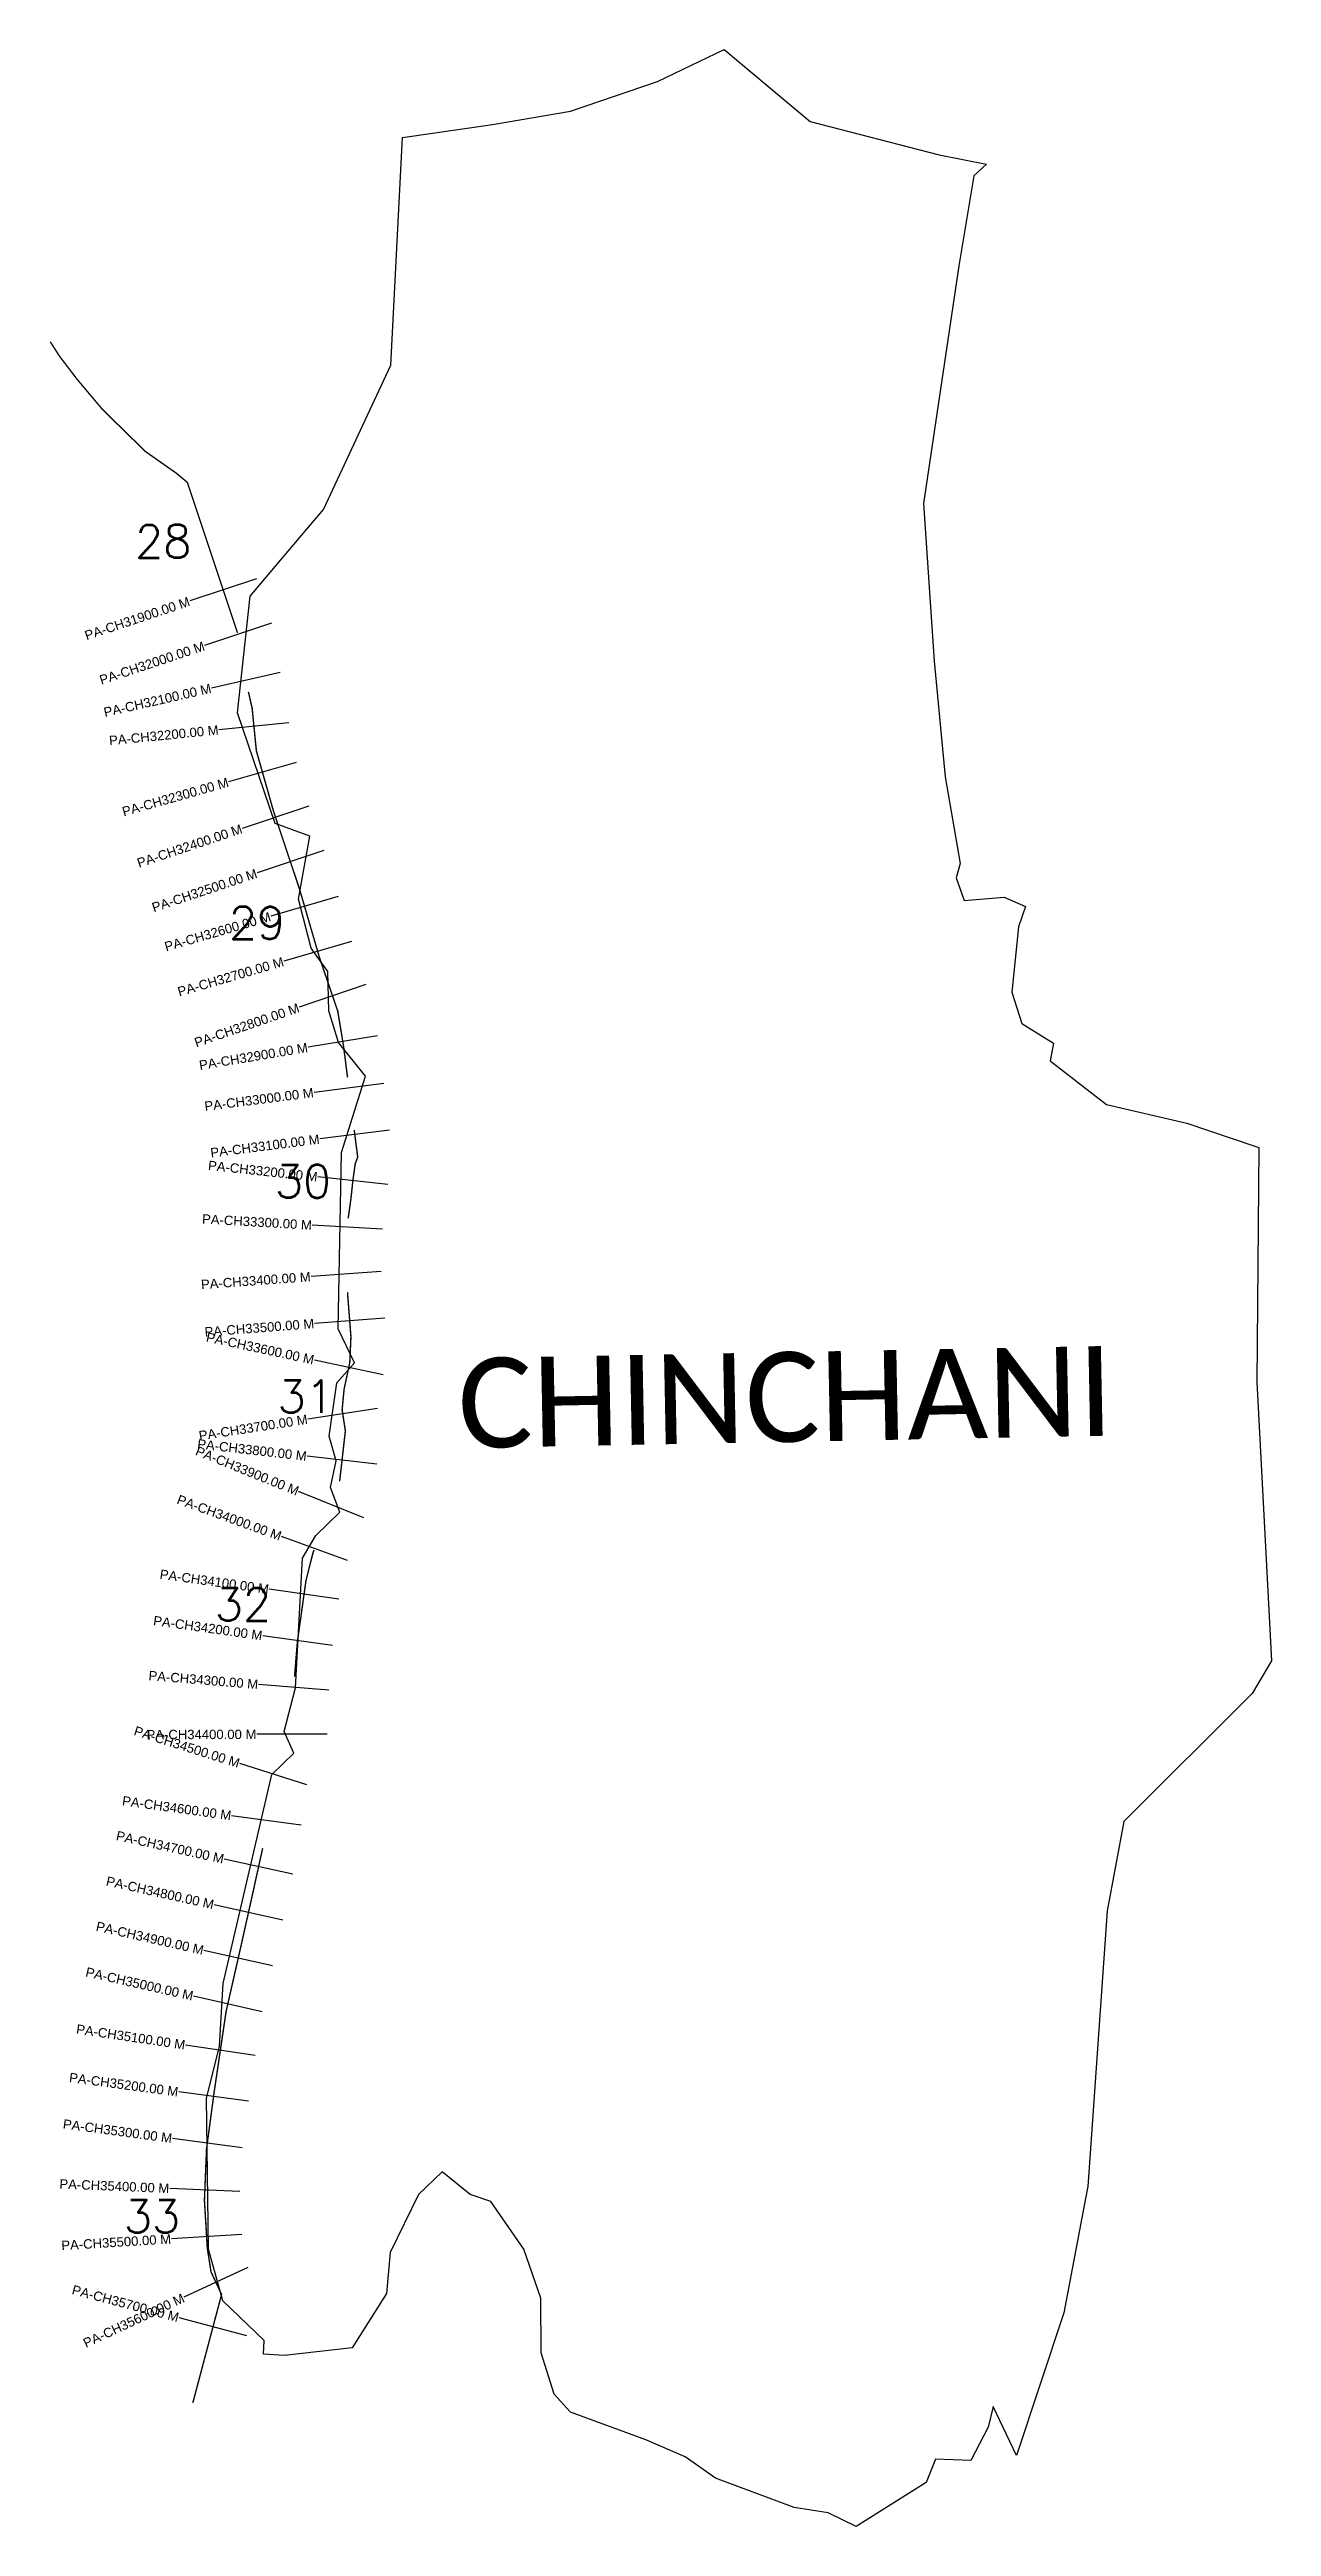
# Model space of a CAD drawing. Header units: metres. Extents: x 256720 to 259327, y 2197877 to 2203159.
import ezdxf
from ezdxf.enums import TextEntityAlignment as Align

# ---------------------------------------------------------------- set-up
doc = ezdxf.new("R2010")
doc.units = ezdxf.units.M
for name, color, linetype in [('CS', 134, 'Continuous'), ('CSMark', 6, 'Continuous'), ('NATURALLY PROTECTED', 3, 'Continuous'), ('village', 3, 'Continuous'), ('VILLAGE NAME', 250, 'Continuous')]:
    doc.layers.add(name, color=color, linetype=linetype)
doc.styles.add('DynamicDimensions', font='arial.ttf')
doc.styles.get("Standard").update_dxf_attribs({"font": 'simplex.shx'})

msp = doc.modelspace()

# ---------------------------------------------------------------- linework, layer by layer
at = {"color": 6, "flags": 128}
msp.add_lwpolyline([(257473.3, 2202971.6), (257665.7, 2202999.2)], dxfattribs=at)
at = {"layer": 'CS'}
for p, q in [((257162, 2202030.5), (257019.7, 2201983.1)), ((257193.6, 2201935.6), (257051.3, 2201888.2)), ((257212.1, 2201830.8), (257065.9, 2201797.5)), ((257231.1, 2201723.3), (257081.8, 2201708.5)), ((257246.7, 2201638.4), (257102.4, 2201597.5)), ((257273.6, 2201545.7), (257131.4, 2201498.2)), ((257305.3, 2201450.9), (257163.1, 2201403.3)), ((257336.5, 2201352.8), (257192.5, 2201310.9)), ((257364.4, 2201256.7), (257220.4, 2201214.9)), ((257395.1, 2201165.3), (257253.2, 2201116.7)), ((257420, 2201056), (257272, 2201031.4)), ((257433.4, 2200954), (257284.6, 2200935.1)), ((257446, 2200854.8), (257297.2, 2200835.9)), ((257442.1, 2200739.1), (257293, 2200755)), ((257430.7, 2200643.5), (257281, 2200652.1)), ((257428, 2200553.4), (257278.4, 2200542.5)), ((257435.5, 2200454), (257286, 2200442.4)), ((257432, 2200332.9), (257285.4, 2200364.4)), ((257420, 2200261.4), (257271.7, 2200238.6)), ((257418.9, 2200142.3), (257269.9, 2200159.3)), ((257390.9, 2200027.6), (257251.8, 2200083.8)), ((257356.1, 2199936.8), (257215.1, 2199987.9)), ((257337.7, 2199854.6), (257189.1, 2199875.5)), ((257323.8, 2199755.6), (257175.2, 2199776.4)), ((257315.9, 2199660.2), (257166.4, 2199672.5)), ((257312.7, 2199566.8), (257162.7, 2199566.3)), ((257269.2, 2199458.6), (257126.2, 2199503.8)), ((257257.5, 2199372.2), (257108.9, 2199392.7)), ((257239.6, 2199267.9), (257093.1, 2199300.1)), ((257218, 2199170), (257071.6, 2199202.7)), ((257196, 2199072.2), (257049.7, 2199105.4)), ((257173.8, 2198974.6), (257027.6, 2199007.9)), ((257158.9, 2198881.6), (257010.6, 2198903.6)), ((257144.6, 2198783.7), (256995.9, 2198803.6)), ((257131.3, 2198684.6), (256982.6, 2198704.5)), ((257126.6, 2198591.6), (256976.8, 2198597.8)), ((257130.3, 2198499.4), (256980.6, 2198490.3)), ((257143.1, 2198429.5), (257007.2, 2198366.1)), ((257141.6, 2198283.7), (256996.6, 2198322.1))]:
    msp.add_line(p, q, dxfattribs=at)
at = {"layer": 'NATURALLY PROTECTED', "const_width": 3, "flags": 128}
for points in [[(256721.8, 2202536.1), (256741.6, 2202505.1), (256778.8, 2202456.4), (256832.8, 2202392.1), (256880, 2202345.8), (256925, 2202301.9), (256989.9, 2202256.3), (257014.4, 2202236), (257121.4, 2201915.2)], [(257144.6, 2201789.4), (257152.6, 2201754.4), (257161.6, 2201663.7), (257198.1, 2201535.2), (257254, 2201367.8), (257296.4, 2201222.1), (257335.2, 2201108.7), (257347.7, 2201033.5), (257356.1, 2200967.4)], [(257370.4, 2200855), (257377.8, 2200797.1), (257372.6, 2200783.1), (257367.7, 2200748.8), (257363.5, 2200709.1), (257357.5, 2200666.7)], [(257356.1, 2200509.1), (257356.7, 2200500.2), (257363.4, 2200414), (257360.9, 2200358.9), (257348.8, 2200302.4), (257344.6, 2200258.3), (257351.5, 2200213.3), (257339.3, 2200105.8)], [(257284.6, 2199959.5), (257282.4, 2199953.4), (257267.4, 2199893.9), (257249.1, 2199763.2), (257243, 2199689.1)], [(257175.1, 2199323.5), (257151.5, 2199216.6), (257129.2, 2199116.7), (257097, 2198975), (257071.5, 2198803), (257055.3, 2198682.3), (257050.8, 2198572.5), (257056.9, 2198470.9), (257064.9, 2198419.8), (257087.4, 2198371.7), (257026, 2198140.4)]]:
    msp.add_lwpolyline(points, dxfattribs=at)
at = {"layer": 'village', "color": 6}
for points in [[(257665.7, 2202999.2, 0), (257831.9, 2203027.6, 0), (258017.8, 2203090.7, 0), (258159.4, 2203159.1, 0), (258343.3, 2203005.4, 0), (258618.4, 2202934.4, 0), (258719.1, 2202914.8, 0), (258692.2, 2202889.6, 0), (258660.5, 2202697.7, 0), (258584.7, 2202190.8, 0), (258608.1, 2201855.1, 0), (258631.2, 2201608, 0), (258663, 2201423, 0), (258654.4, 2201392.7, 0), (258671.8, 2201344.1, 0), (258756.9, 2201351.4, 0), (258802.5, 2201331.3, 0), (258787.4, 2201288, 0), (258773.4, 2201148.8, 0), (258794.8, 2201082.3, 0), (258862.7, 2201040.5, 0), (258855.3, 2201002.5, 0), (258975.2, 2200909.3, 0), (259147.2, 2200869.4, 0), (259292, 2200820.7, 0), (259300.6, 2200817.8, 0), (259296, 2200317.1, 0), (259327.5, 2199722.6, 0)], [(259327.5, 2199722.6, 0), (259286.5, 2199653.2, 0), (259012.3, 2199380.4, 0), (258977, 2199189.8, 0), (258935.4, 2198601.6, 0), (258930.6, 2198576.1, 0), (258884.7, 2198332.3, 0), (258783.6, 2198028.3, 0), (258733.6, 2198132.5, 0), (258723.2, 2198088.8, 0), (258686.3, 2198017.6, 0), (258610.9, 2198020.3, 0), (258590.4, 2197970.4, 0), (258441.3, 2197877, 0), (258381.7, 2197906.1, 0), (258309.2, 2197917.7, 0), (258141.3, 2197979.8, 0), (258076.5, 2198025.2, 0), (257992.7, 2198062, 0), (257831.7, 2198120.4, 0), (257796.9, 2198159.2, 0), (257769.5, 2198247.1, 0), (257768.7, 2198363.9, 0), (257732.5, 2198468, 0), (257662, 2198569.8, 0), (257617.5, 2198585.2, 0), (257557.8, 2198633.1, 0), (257507.5, 2198584.9, 0), (257447, 2198461.1, 0), (257439.3, 2198374.1, 0), (257365.7, 2198257.8, 0), (257221.8, 2198241.7, 0), (257176.7, 2198244.4, 0), (257178.2, 2198273.2, 0), (257090.4, 2198358, 0), (257059.2, 2198468.6, 0), (257054.9, 2198790.2, 0), (257082.8, 2198900.7, 0), (257090.5, 2199034.8, 0), (257194.4, 2199480.8, 0), (257241.8, 2199525.9, 0), (257220.7, 2199572.6, 0), (257244.8, 2199665.2, 0), (257260.1, 2199941.8, 0), (257288.2, 2199990.1, 0), (257339.8, 2200039.8, 0), (257319.8, 2200092.7, 0), (257332, 2200149.4, 0), (257317, 2200201.9, 0), (257333.3, 2200315.9, 0), (257370.9, 2200358.7, 0), (257336.2, 2200431, 0), (257343.5, 2200806.7, 0), (257394.3, 2200969.8, 0), (257336.6, 2201041.6, 0), (257316.5, 2201108.8, 0), (257314.4, 2201192.9, 0), (257278.4, 2201242.4, 0), (257251.4, 2201346.9, 0), (257275.6, 2201481.9, 0), (257202, 2201508.8, 0), (257121.7, 2201744.5, 0), (257148.4, 2201993.6, 0), (257221.5, 2202079.8, 0), (257305.2, 2202178.5, 0), (257448.8, 2202485.7, 0), (257473.3, 2202971.6, 0)]]:
    msp.add_polyline3d(points, dxfattribs=at)

# ---------------------------------------------------------------- texts
at = {"char_height": 70, "attachment_point": 1}
for s, insert in [('28', (256902.9, 2202145.4)), ('29', (257102.9, 2201331.6)), ('30', (257201.1, 2200780.6)), ('31', (257206.8, 2200321.8)), ('32', (257072.9, 2199878.4)), ('33', (256879.1, 2198573.2))]:
    msp.add_mtext_dynamic_manual_height_columns(s, width=95.172, gutter_width=1, heights=[0], dxfattribs=dict(at, insert=insert))
at = {"layer": 'CSMark', "style": 'DynamicDimensions'}
for s, rotation, p in [('PA-CH31900.00 M', 18.4322, (257018.7, 2201982.8)), ('PA-CH32000.00 M', 18.4322, (257050.3, 2201887.9)), ('PA-CH32100.00 M', 12.8247, (257064.9, 2201797.3)), ('PA-CH32200.00 M', 5.658, (257080.8, 2201708.4)), ('PA-CH32300.00 M', 15.8494, (257101.5, 2201597.2)), ('PA-CH32400.00 M', 18.482, (257130.4, 2201497.9)), ('PA-CH32500.00 M', 18.482, (257162.1, 2201403)), ('PA-CH32600.00 M', 16.2046, (257191.5, 2201310.6)), ('PA-CH32700.00 M', 16.2046, (257219.4, 2201214.6)), ('PA-CH32800.00 M', 18.8925, (257252.2, 2201116.4)), ('PA-CH32900.00 M', 9.4488, (257271, 2201031.2)), ('PA-CH33000.00 M', 7.2531, (257283.6, 2200935)), ('PA-CH33100.00 M', 7.2531, (257296.2, 2200835.8)), ('PA-CH33200.00 M', 353.9415, (257292, 2200755.1)), ('PA-CH33300.00 M', 356.7186, (257280, 2200652.1)), ('PA-CH33400.00 M', 4.158, (257277.4, 2200542.4)), ('PA-CH33500.00 M', 4.433, (257285, 2200442.4)), ('PA-CH33600.00 M', 347.8799, (257284.4, 2200364.6)), ('PA-CH33700.00 M', 8.7617, (257270.7, 2200238.4)), ('PA-CH33900.00 M', 337.9896, (257250.9, 2200084.2)), ('PA-CH33800.00 M', 353.5083, (257268.9, 2200159.4)), ('PA-CH34000.00 M', 340.0633, (257214.1, 2199988.3)), ('PA-CH34100.00 M', 352.0195, (257188.1, 2199875.6)), ('PA-CH34200.00 M', 352.0195, (257174.2, 2199776.6)), ('PA-CH34300.00 M', 355.2843, (257165.4, 2199672.6)), ('PA-CH34500.00 M', 342.4735, (257125.2, 2199504.1)), ('PA-CH34400.00 M', 0.1777, (257161.7, 2199566.3)), ('PA-CH34600.00 M', 352.1421, (257107.9, 2199392.9)), ('PA-CH34700.00 M', 347.5738, (257092.1, 2199300.3)), ('PA-CH34800.00 M', 347.4196, (257070.6, 2199202.9)), ('PA-CH34900.00 M', 347.1897, (257048.8, 2199105.6)), ('PA-CH35000.00 M', 347.1897, (257026.6, 2199008.1)), ('PA-CH35100.00 M', 351.558, (257009.6, 2198903.7)), ('PA-CH35200.00 M', 352.3921, (256994.9, 2198803.7)), ('PA-CH35300.00 M', 352.3921, (256981.6, 2198704.6)), ('PA-CH35400.00 M', 357.6143, (256975.8, 2198597.9)), ('PA-CH35500.00 M', 3.4838, (256979.6, 2198490.3)), ('PA-CH35700.00 M', 345.1449, (256995.7, 2198322.4)), ('PA-CH35600.00 M', 25.0242, (257006.3, 2198365.7))]:
    msp.add_text(s, height=20, rotation=rotation, dxfattribs=at).set_placement(p, align=Align.MIDDLE_RIGHT)
at = {"layer": 'VILLAGE NAME', "insert": (257589.7, 2200367.8), "char_height": 191.456, "attachment_point": 1, "rotation": 1.1028}
msp.add_mtext_dynamic_manual_height_columns('{\\fCalibri|b0|i0|c0|p34;CHINCHANI}', width=1279.793, gutter_width=957.3, heights=[0], dxfattribs=at)

doc.saveas('drawing.dxf')
